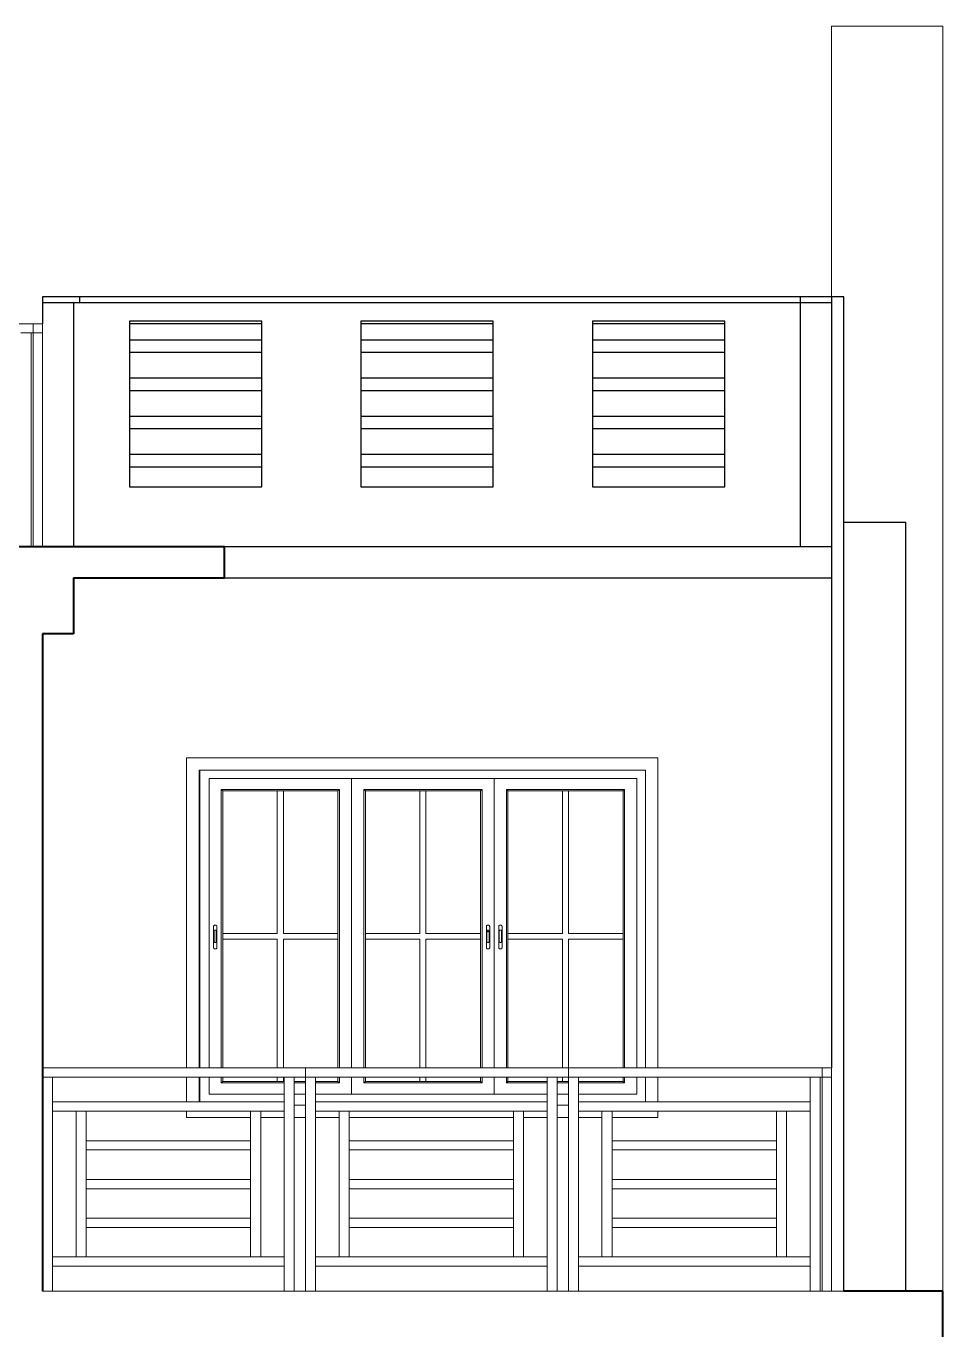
# Model space of a CAD drawing. Header units: inches. Extents: x 135267 to 147066, y -21506 to -19082.
# Drawn here: x 138308 to 138455.9, y -20258.6 to -20048.3 of the extents above; entities that cross this region are included whole.
import ezdxf

# ---------------------------------------------------------------- set-up
doc = ezdxf.new("R2010")
doc.units = ezdxf.units.IN
doc.header["$LTSCALE"] = 0.5
doc.header["$MEASUREMENT"] = 0
for name, color, linetype, lineweight in [('HACTH', 253, 'Continuous', 9), ('PARAPET', 50, 'Continuous', 13), ('wall', 1, 'Continuous', 40), ('wall light', 6, 'Continuous', 25), ('window', 4, 'Continuous', 13)]:
    doc.layers.add(name, color=color, linetype=linetype, lineweight=lineweight)

msp = doc.modelspace()

# ---------------------------------------------------------------- linework, layer by layer
at = {"layer": 'HACTH'}
msp.add_line((138395.52, -20252.29), (138395.52, -20216.29), dxfattribs=at)
at = {"layer": 'PARAPET'}
for p, q in [((138455.93, -20048.29), (138437.93, -20048.29)), ((138437.93, -20091.94), (138437.93, -20048.29)), ((138455.93, -20048.29), (138455.93, -20252.29)), ((138309.2, -20096.29), (138267.68, -20096.29)), ((138309.2, -20096.29), (138310.7, -20096.29)), ((138309.2, -20132.29), (138309.2, -20096.29)), ((138310.7, -20096.29), (138310.7, -20097.79)), ((138308.86, -20097.79), (138307.21, -20097.79)), ((138308.86, -20132.29), (138308.86, -20097.79)), ((138308.86, -20097.79), (138309.2, -20097.79)), ((138309.2, -20097.79), (138310.7, -20097.79)), ((138310.7, -20097.79), (138310.7, -20132.29)), ((138310.7, -20217.79), (138310.7, -20216.29)), ((138349.54, -20216.29), (138310.7, -20216.29)), ((138353.11, -20216.29), (138349.54, -20216.29)), ((138353.11, -20252.29), (138353.11, -20216.29)), ((138358.34, -20216.29), (138353.11, -20216.29)), ((138394.56, -20216.29), (138358.34, -20216.29)), ((138395.52, -20216.29), (138394.56, -20216.29)), ((138395.54, -20216.29), (138395.52, -20216.29)), ((138409.93, -20216.29), (138395.54, -20216.29)), ((138436.43, -20216.29), (138409.93, -20216.29)), ((138436.43, -20216.29), (138436.43, -20217.79)), ((138437.93, -20216.29), (138436.43, -20216.29)), ((138437.93, -20216.29), (138437.93, -20217.79)), ((138312.32, -20217.79), (138310.7, -20217.79)), ((138310.7, -20252.29), (138310.7, -20217.79)), ((138312.32, -20252.29), (138312.32, -20217.79)), ((138312.32, -20217.79), (138333.93, -20217.79)), ((138333.93, -20217.79), (138353.11, -20217.79)), ((138349.67, -20252.29), (138349.67, -20217.79)), ((138351.29, -20252.29), (138351.29, -20217.79)), ((138354.73, -20217.79), (138353.11, -20217.79)), ((138354.73, -20252.29), (138354.73, -20217.79)), ((138354.73, -20217.79), (138358.34, -20217.79)), ((138358.34, -20217.79), (138395.52, -20217.79)), ((138392.08, -20252.29), (138392.08, -20217.79)), ((138393.7, -20252.29), (138393.7, -20217.79)), ((138397.14, -20217.79), (138395.52, -20217.79)), ((138397.14, -20252.29), (138397.14, -20217.79)), ((138397.14, -20217.79), (138404.34, -20217.79)), ((138404.34, -20217.79), (138436.11, -20217.79)), ((138434.49, -20252.29), (138434.49, -20217.79)), ((138436.11, -20252.29), (138436.11, -20217.79)), ((138436.11, -20217.79), (138436.43, -20217.79)), ((138436.43, -20217.79), (138437.93, -20217.79)), ((138436.43, -20252.29), (138436.43, -20217.79)), ((138437.93, -20217.79), (138437.93, -20252.29)), ((138354.73, -20220.52), (138360.55, -20220.52)), ((138383.55, -20220.52), (138360.55, -20220.52)), ((138383.55, -20220.52), (138392.08, -20220.52)), ((138349.67, -20221.79), (138312.32, -20221.79)), ((138312.32, -20223.29), (138345.88, -20223.29)), ((138316.11, -20246.79), (138316.11, -20223.29)), ((138317.74, -20246.79), (138317.74, -20223.29)), ((138344.26, -20246.79), (138344.26, -20223.29)), ((138345.88, -20223.29), (138349.67, -20223.29)), ((138345.88, -20246.79), (138345.88, -20223.29)), ((138392.08, -20221.79), (138354.73, -20221.79)), ((138354.73, -20223.29), (138388.29, -20223.29)), ((138358.52, -20246.79), (138358.52, -20223.29)), ((138360.15, -20246.79), (138360.15, -20223.29)), ((138386.67, -20246.79), (138386.67, -20223.29)), ((138388.29, -20223.29), (138392.08, -20223.29)), ((138388.29, -20246.79), (138388.29, -20223.29)), ((138434.49, -20221.79), (138397.14, -20221.79)), ((138397.14, -20223.29), (138430.7, -20223.29)), ((138400.93, -20246.79), (138400.93, -20223.29)), ((138402.56, -20246.79), (138402.56, -20223.29)), ((138429.08, -20246.79), (138429.08, -20223.29)), ((138430.7, -20246.79), (138430.7, -20223.29)), ((138430.7, -20223.29), (138434.49, -20223.29)), ((138344.26, -20228.04), (138317.74, -20228.04)), ((138317.74, -20229.54), (138344.26, -20229.54)), ((138386.67, -20228.04), (138360.15, -20228.04)), ((138360.15, -20229.54), (138386.67, -20229.54)), ((138429.08, -20228.04), (138402.56, -20228.04)), ((138402.56, -20229.54), (138429.08, -20229.54)), ((138344.26, -20234.29), (138317.74, -20234.29)), ((138317.74, -20235.79), (138344.26, -20235.79)), ((138386.67, -20234.29), (138360.15, -20234.29)), ((138360.15, -20235.79), (138386.67, -20235.79)), ((138429.08, -20234.29), (138402.56, -20234.29)), ((138402.56, -20235.79), (138429.08, -20235.79)), ((138344.26, -20240.54), (138317.74, -20240.54)), ((138317.74, -20242.04), (138344.26, -20242.04)), ((138386.67, -20240.54), (138360.15, -20240.54)), ((138360.15, -20242.04), (138386.67, -20242.04)), ((138429.08, -20240.54), (138402.56, -20240.54)), ((138402.56, -20242.04), (138429.08, -20242.04)), ((138345.88, -20246.79), (138312.32, -20246.79)), ((138312.32, -20248.29), (138349.67, -20248.29)), ((138349.67, -20246.79), (138345.88, -20246.79)), ((138388.29, -20246.79), (138354.73, -20246.79)), ((138354.73, -20248.29), (138392.08, -20248.29)), ((138392.08, -20246.79), (138388.29, -20246.79)), ((138430.7, -20246.79), (138397.14, -20246.79)), ((138397.14, -20248.29), (138434.49, -20248.29)), ((138434.49, -20246.79), (138430.7, -20246.79)), ((138310.7, -20252.29), (138397.14, -20252.29)), ((138397.14, -20252.29), (138434.49, -20252.29)), ((138436.11, -20252.29), (138434.49, -20252.29)), ((138436.43, -20252.29), (138436.11, -20252.29)), ((138437.93, -20252.29), (138436.43, -20252.29)), ((138439.93, -20252.29), (138437.93, -20252.29))]:
    msp.add_line(p, q, dxfattribs=at)
at = {"layer": 'wall'}
for p, q in [((138315.7, -20137.29), (138340.06, -20137.29)), ((138315.7, -20137.29), (138315.7, -20146.29)), ((138315.7, -20146.29), (138310.7, -20146.29)), ((138310.7, -20146.29), (138310.7, -20252.29)), ((138455.93, -20252.29), (138439.93, -20252.29)), ((138455.93, -20266.29), (138455.93, -20252.29))]:
    msp.add_line(p, q, dxfattribs=at)
msp.add_lwpolyline([(138340.06, -20137.29), (138340.06, -20132.29), (138139.58, -20132.29), (138138.62, -20132.29), (138134.52, -20132.29), (138131.15, -20132.29)], dxfattribs=at)
at = {"layer": 'wall light'}
for p, q in [((138310.7, -20091.94), (138310.7, -20096.29)), ((138439.93, -20091.94), (138310.7, -20091.94)), ((138437.93, -20092.94), (138310.7, -20092.94)), ((138315.7, -20092.94), (138315.7, -20132.29)), ((138316.7, -20092.94), (138316.7, -20091.94)), ((138432.93, -20132.29), (138432.93, -20091.94)), ((138437.93, -20091.94), (138437.93, -20132.29)), ((138439.93, -20252.29), (138439.93, -20091.94)), ((138346.05, -20095.9), (138324.71, -20095.9)), ((138324.71, -20095.9), (138324.71, -20122.62)), ((138346.05, -20096.29), (138324.71, -20096.29)), ((138346.05, -20122.62), (138346.05, -20095.9)), ((138383.39, -20095.9), (138362.05, -20095.9)), ((138362.05, -20095.9), (138362.05, -20122.62)), ((138383.39, -20096.29), (138362.05, -20096.29)), ((138383.39, -20122.62), (138383.39, -20095.9)), ((138420.73, -20095.9), (138399.39, -20095.9)), ((138399.39, -20095.9), (138399.39, -20122.62)), ((138420.73, -20096.29), (138399.39, -20096.29)), ((138420.73, -20122.62), (138420.73, -20095.9)), ((138346.05, -20098.95), (138324.71, -20098.95)), ((138383.39, -20098.95), (138362.05, -20098.95)), ((138420.73, -20098.95), (138399.39, -20098.95)), ((138346.05, -20100.95), (138324.71, -20100.95)), ((138383.39, -20100.95), (138362.05, -20100.95)), ((138420.73, -20100.95), (138399.39, -20100.95)), ((138346.05, -20105.1), (138324.71, -20105.1)), ((138383.39, -20105.1), (138362.05, -20105.1)), ((138420.73, -20105.1), (138399.39, -20105.1)), ((138346.05, -20107.1), (138324.71, -20107.1)), ((138383.39, -20107.1), (138362.05, -20107.1)), ((138420.73, -20107.1), (138399.39, -20107.1)), ((138346.05, -20111.25), (138324.71, -20111.25)), ((138383.39, -20111.25), (138362.05, -20111.25)), ((138420.73, -20111.25), (138399.39, -20111.25)), ((138346.05, -20113.25), (138324.71, -20113.25)), ((138383.39, -20113.25), (138362.05, -20113.25)), ((138420.73, -20113.25), (138399.39, -20113.25)), ((138346.05, -20117.41), (138324.71, -20117.41)), ((138383.39, -20117.41), (138362.05, -20117.41)), ((138420.73, -20117.41), (138399.39, -20117.41)), ((138346.05, -20119.41), (138324.71, -20119.41)), ((138383.39, -20119.41), (138362.05, -20119.41)), ((138420.73, -20119.41), (138399.39, -20119.41)), ((138324.71, -20122.62), (138346.05, -20122.62)), ((138362.05, -20122.62), (138383.39, -20122.62)), ((138399.39, -20122.62), (138420.73, -20122.62)), ((138439.93, -20128.29), (138449.93, -20128.29)), ((138449.93, -20252.29), (138449.93, -20128.29)), ((138437.93, -20132.29), (138437.93, -20137.29)), ((138340.06, -20137.29), (138437.93, -20137.29)), ((138437.93, -20137.29), (138437.93, -20216.29))]:
    msp.add_line(p, q, dxfattribs=at)
msp.add_lwpolyline([(138437.93, -20132.29), (138340.06, -20132.29)], dxfattribs=at)
at = {"layer": 'window'}
for p, q in [((138409.93, -20166.29), (138333.93, -20166.29)), ((138333.93, -20166.29), (138333.93, -20216.29)), ((138409.93, -20216.29), (138409.93, -20166.29)), ((138335.93, -20168.29), (138335.93, -20216.29)), ((138407.93, -20168.29), (138335.93, -20168.29)), ((138336.05, -20168.29), (138336.05, -20216.29)), ((138407.93, -20168.29), (138407.93, -20216.29)), ((138337.55, -20216.29), (138337.55, -20169.63)), ((138406.55, -20169.63), (138337.55, -20169.63)), ((138360.55, -20169.63), (138360.55, -20216.29)), ((138383.55, -20169.63), (138383.55, -20216.29)), ((138406.55, -20169.63), (138406.55, -20216.29)), ((138339.51, -20216.29), (138339.51, -20171.43)), ((138339.51, -20171.43), (138358.58, -20171.43)), ((138339.76, -20171.65), (138339.51, -20171.43)), ((138339.76, -20216.29), (138339.76, -20171.65)), ((138358.34, -20171.65), (138339.76, -20171.65)), ((138348.56, -20171.65), (138348.56, -20194.62)), ((138349.54, -20171.65), (138349.54, -20194.62)), ((138358.34, -20171.65), (138358.58, -20171.43)), ((138358.34, -20171.65), (138358.34, -20216.29)), ((138358.58, -20171.43), (138358.58, -20216.29)), ((138381.58, -20171.43), (138362.51, -20171.43)), ((138362.51, -20171.43), (138362.51, -20216.29)), ((138362.76, -20171.65), (138362.51, -20171.43)), ((138362.76, -20171.65), (138362.76, -20216.29)), ((138362.76, -20171.65), (138381.34, -20171.65)), ((138371.56, -20171.65), (138371.56, -20194.62)), ((138372.54, -20171.65), (138372.54, -20194.62)), ((138381.34, -20171.65), (138381.58, -20171.43)), ((138381.34, -20216.29), (138381.34, -20171.65)), ((138381.58, -20216.29), (138381.58, -20171.43)), ((138385.51, -20216.29), (138385.51, -20171.43)), ((138385.51, -20171.43), (138404.58, -20171.43)), ((138385.76, -20171.65), (138385.51, -20171.43)), ((138385.76, -20216.29), (138385.76, -20171.65)), ((138404.34, -20171.65), (138385.76, -20171.65)), ((138394.56, -20171.65), (138394.56, -20194.62)), ((138395.54, -20171.65), (138395.54, -20194.62)), ((138404.34, -20171.65), (138404.58, -20171.43)), ((138404.34, -20171.65), (138404.34, -20216.29)), ((138404.58, -20171.43), (138404.58, -20216.29)), ((138338.27, -20193.47), (138338.28, -20193.44)), ((138338.27, -20193.51), (138338.28, -20193.44)), ((138338.27, -20193.51), (138338.27, -20193.47)), ((138338.27, -20196.9), (138338.27, -20193.51)), ((138338.28, -20193.44), (138338.3, -20193.41)), ((138338.3, -20193.41), (138338.32, -20193.38)), ((138338.35, -20193.35), (138338.32, -20193.38)), ((138338.38, -20193.33), (138338.35, -20193.35)), ((138338.38, -20193.33), (138338.42, -20193.31)), ((138338.46, -20193.3), (138338.42, -20193.31)), ((138338.5, -20193.29), (138338.46, -20193.3)), ((138338.54, -20193.28), (138338.5, -20193.29)), ((138338.58, -20193.29), (138338.54, -20193.28)), ((138338.58, -20193.29), (138338.63, -20193.3)), ((138338.63, -20193.3), (138338.66, -20193.31)), ((138338.66, -20193.31), (138338.7, -20193.33)), ((138338.7, -20193.33), (138338.73, -20193.35)), ((138338.73, -20193.35), (138338.76, -20193.38)), ((138338.78, -20193.41), (138338.76, -20193.38)), ((138338.8, -20193.44), (138338.78, -20193.41)), ((138338.81, -20193.47), (138338.8, -20193.44)), ((138338.81, -20193.47), (138338.81, -20193.51)), ((138338.81, -20193.51), (138338.81, -20196.9)), ((138382.29, -20193.44), (138382.28, -20193.47)), ((138382.28, -20193.47), (138382.28, -20193.51)), ((138382.28, -20193.51), (138382.28, -20196.9)), ((138382.31, -20193.41), (138382.29, -20193.44)), ((138382.33, -20193.38), (138382.31, -20193.41)), ((138382.36, -20193.35), (138382.33, -20193.38)), ((138382.39, -20193.33), (138382.36, -20193.35)), ((138382.43, -20193.31), (138382.39, -20193.33)), ((138382.47, -20193.3), (138382.43, -20193.31)), ((138382.51, -20193.29), (138382.47, -20193.3)), ((138382.55, -20193.28), (138382.51, -20193.29)), ((138382.59, -20193.29), (138382.55, -20193.28)), ((138382.63, -20193.3), (138382.59, -20193.29)), ((138382.67, -20193.31), (138382.63, -20193.3)), ((138382.71, -20193.33), (138382.67, -20193.31)), ((138382.74, -20193.35), (138382.71, -20193.33)), ((138382.77, -20193.38), (138382.74, -20193.35)), ((138382.79, -20193.41), (138382.77, -20193.38)), ((138382.81, -20193.44), (138382.79, -20193.41)), ((138382.82, -20193.47), (138382.81, -20193.44)), ((138382.82, -20193.51), (138382.81, -20193.44)), ((138382.82, -20193.51), (138382.82, -20193.47)), ((138382.82, -20196.9), (138382.82, -20193.51)), ((138384.27, -20193.47), (138384.28, -20193.44)), ((138384.27, -20193.51), (138384.28, -20193.44)), ((138384.27, -20193.51), (138384.27, -20193.47)), ((138384.27, -20196.9), (138384.27, -20193.51)), ((138384.28, -20193.44), (138384.3, -20193.41)), ((138384.3, -20193.41), (138384.32, -20193.38)), ((138384.35, -20193.35), (138384.32, -20193.38)), ((138384.38, -20193.33), (138384.35, -20193.35)), ((138384.38, -20193.33), (138384.42, -20193.31)), ((138384.46, -20193.3), (138384.42, -20193.31)), ((138384.5, -20193.29), (138384.46, -20193.3)), ((138384.54, -20193.28), (138384.5, -20193.29)), ((138384.58, -20193.29), (138384.54, -20193.28)), ((138384.58, -20193.29), (138384.63, -20193.3)), ((138384.63, -20193.3), (138384.66, -20193.31)), ((138384.66, -20193.31), (138384.7, -20193.33)), ((138384.7, -20193.33), (138384.73, -20193.35)), ((138384.73, -20193.35), (138384.76, -20193.38)), ((138384.78, -20193.41), (138384.76, -20193.38)), ((138384.8, -20193.44), (138384.78, -20193.41)), ((138384.81, -20193.47), (138384.8, -20193.44)), ((138384.81, -20193.47), (138384.81, -20193.51)), ((138384.81, -20193.51), (138384.81, -20196.9)), ((138338.37, -20194.18), (138338.36, -20194.2)), ((138338.36, -20194.2), (138338.36, -20194.22)), ((138338.36, -20194.22), (138338.36, -20195.93)), ((138338.36, -20195.95), (138338.36, -20195.93)), ((138338.37, -20195.98), (138338.36, -20195.95)), ((138338.38, -20194.16), (138338.37, -20194.18)), ((138338.39, -20194.14), (138338.38, -20194.16)), ((138338.41, -20194.12), (138338.39, -20194.14)), ((138338.43, -20194.1), (138338.41, -20194.12)), ((138338.46, -20194.09), (138338.43, -20194.1)), ((138338.49, -20194.08), (138338.46, -20194.09)), ((138338.51, -20194.08), (138338.49, -20194.08)), ((138338.54, -20194.08), (138338.51, -20194.08)), ((138338.57, -20194.08), (138338.54, -20194.08)), ((138338.6, -20194.08), (138338.57, -20194.08)), ((138338.62, -20194.09), (138338.6, -20194.08)), ((138338.65, -20194.1), (138338.62, -20194.09)), ((138338.67, -20194.12), (138338.65, -20194.1)), ((138338.69, -20194.14), (138338.67, -20194.12)), ((138338.7, -20194.16), (138338.69, -20194.14)), ((138338.71, -20194.18), (138338.7, -20194.16)), ((138338.72, -20194.2), (138338.71, -20194.18)), ((138338.72, -20195.95), (138338.71, -20195.98)), ((138338.72, -20194.22), (138338.72, -20194.2)), ((138338.72, -20195.93), (138338.72, -20194.22)), ((138338.72, -20195.93), (138338.72, -20195.95)), ((138339.76, -20194.62), (138348.56, -20194.62)), ((138339.76, -20195.52), (138348.56, -20195.52)), ((138348.56, -20195.52), (138348.56, -20216.29)), ((138349.54, -20194.62), (138358.34, -20194.62)), ((138349.54, -20195.52), (138358.34, -20195.52)), ((138349.54, -20195.52), (138349.54, -20216.29)), ((138371.56, -20194.62), (138362.76, -20194.62)), ((138371.56, -20195.52), (138362.76, -20195.52)), ((138371.56, -20195.52), (138371.56, -20216.29)), ((138381.34, -20194.62), (138372.54, -20194.62)), ((138372.54, -20195.52), (138372.54, -20216.29)), ((138381.34, -20195.52), (138372.54, -20195.52)), ((138382.37, -20194.2), (138382.38, -20194.18)), ((138382.37, -20194.22), (138382.37, -20194.2)), ((138382.37, -20194.47), (138382.37, -20194.22)), ((138382.37, -20194.45), (138382.38, -20194.43)), ((138382.37, -20194.47), (138382.37, -20194.45)), ((138382.37, -20195.93), (138382.37, -20194.47)), ((138382.37, -20195.93), (138382.37, -20195.95)), ((138382.37, -20195.95), (138382.38, -20195.98)), ((138382.38, -20194.18), (138382.39, -20194.16)), ((138382.38, -20194.43), (138382.39, -20194.41)), ((138382.39, -20194.16), (138382.4, -20194.14)), ((138382.39, -20194.41), (138382.4, -20194.39)), ((138382.4, -20194.14), (138382.42, -20194.12)), ((138382.4, -20194.39), (138382.42, -20194.37)), ((138382.42, -20194.12), (138382.44, -20194.1)), ((138382.42, -20194.37), (138382.44, -20194.35)), ((138382.44, -20194.1), (138382.47, -20194.09)), ((138382.44, -20194.35), (138382.47, -20194.34)), ((138382.47, -20194.09), (138382.49, -20194.08)), ((138382.47, -20194.34), (138382.49, -20194.33)), ((138382.49, -20194.08), (138382.52, -20194.08)), ((138382.49, -20194.33), (138382.52, -20194.33)), ((138382.52, -20194.08), (138382.55, -20194.08)), ((138382.52, -20194.33), (138382.55, -20194.32)), ((138382.55, -20194.08), (138382.58, -20194.08)), ((138382.55, -20194.32), (138382.58, -20194.33)), ((138382.58, -20194.08), (138382.61, -20194.08)), ((138382.58, -20194.33), (138382.61, -20194.33)), ((138382.61, -20194.08), (138382.63, -20194.09)), ((138382.61, -20194.33), (138382.63, -20194.34)), ((138382.63, -20194.09), (138382.66, -20194.1)), ((138382.63, -20194.34), (138382.66, -20194.35)), ((138382.66, -20194.1), (138382.68, -20194.12)), ((138382.66, -20194.35), (138382.68, -20194.37)), ((138382.68, -20194.12), (138382.7, -20194.14)), ((138382.68, -20194.37), (138382.7, -20194.39)), ((138382.7, -20194.14), (138382.71, -20194.16)), ((138382.7, -20194.39), (138382.71, -20194.41)), ((138382.71, -20194.16), (138382.72, -20194.18)), ((138382.71, -20194.41), (138382.72, -20194.43)), ((138382.72, -20194.18), (138382.73, -20194.2)), ((138382.72, -20194.43), (138382.73, -20194.45)), ((138382.72, -20195.98), (138382.73, -20195.95)), ((138382.73, -20194.2), (138382.73, -20194.22)), ((138382.73, -20195.93), (138382.73, -20194.22)), ((138382.73, -20194.45), (138382.73, -20194.47)), ((138382.73, -20195.95), (138382.73, -20195.93)), ((138384.37, -20194.18), (138384.36, -20194.2)), ((138384.36, -20194.2), (138384.36, -20194.22)), ((138384.36, -20194.22), (138384.36, -20195.93)), ((138384.36, -20195.95), (138384.36, -20195.93)), ((138384.37, -20195.98), (138384.36, -20195.95)), ((138384.38, -20194.16), (138384.37, -20194.18)), ((138384.39, -20194.14), (138384.38, -20194.16)), ((138384.41, -20194.12), (138384.39, -20194.14)), ((138384.43, -20194.1), (138384.41, -20194.12)), ((138384.46, -20194.09), (138384.43, -20194.1)), ((138384.49, -20194.08), (138384.46, -20194.09)), ((138384.51, -20194.08), (138384.49, -20194.08)), ((138384.54, -20194.08), (138384.51, -20194.08)), ((138384.57, -20194.08), (138384.54, -20194.08)), ((138384.6, -20194.08), (138384.57, -20194.08)), ((138384.62, -20194.09), (138384.6, -20194.08)), ((138384.65, -20194.1), (138384.62, -20194.09)), ((138384.67, -20194.12), (138384.65, -20194.1)), ((138384.69, -20194.14), (138384.67, -20194.12)), ((138384.7, -20194.16), (138384.69, -20194.14)), ((138384.71, -20194.18), (138384.7, -20194.16)), ((138384.72, -20194.2), (138384.71, -20194.18)), ((138384.72, -20195.95), (138384.71, -20195.98)), ((138384.72, -20194.22), (138384.72, -20194.2)), ((138384.72, -20195.93), (138384.72, -20194.22)), ((138384.72, -20195.93), (138384.72, -20195.95)), ((138385.76, -20194.62), (138394.56, -20194.62)), ((138385.76, -20195.52), (138394.56, -20195.52)), ((138394.56, -20195.52), (138394.56, -20216.29)), ((138395.54, -20194.62), (138404.34, -20194.62)), ((138395.54, -20195.52), (138404.34, -20195.52)), ((138395.54, -20195.52), (138395.54, -20216.29)), ((138338.27, -20196.93), (138338.27, -20196.9)), ((138338.28, -20196.97), (138338.27, -20196.93)), ((138338.28, -20196.97), (138338.3, -20197)), ((138338.3, -20197), (138338.32, -20197.03)), ((138338.32, -20197.03), (138338.35, -20197.05)), ((138338.38, -20197.08), (138338.35, -20197.05)), ((138338.38, -20196), (138338.37, -20195.98)), ((138338.39, -20196.02), (138338.38, -20196)), ((138338.42, -20197.09), (138338.38, -20197.08)), ((138338.41, -20196.04), (138338.39, -20196.02)), ((138338.43, -20196.05), (138338.41, -20196.04)), ((138338.42, -20197.09), (138338.46, -20197.11)), ((138338.46, -20196.06), (138338.43, -20196.05)), ((138338.49, -20196.07), (138338.46, -20196.06)), ((138338.5, -20197.12), (138338.46, -20197.11)), ((138338.51, -20196.08), (138338.49, -20196.07)), ((138338.54, -20197.12), (138338.5, -20197.12)), ((138338.54, -20196.08), (138338.51, -20196.08)), ((138338.57, -20196.08), (138338.54, -20196.08)), ((138338.54, -20197.12), (138338.58, -20197.12)), ((138338.6, -20196.07), (138338.57, -20196.08)), ((138338.58, -20197.12), (138338.63, -20197.11)), ((138338.62, -20196.06), (138338.6, -20196.07)), ((138338.65, -20196.05), (138338.62, -20196.06)), ((138338.66, -20197.09), (138338.63, -20197.11)), ((138338.67, -20196.04), (138338.65, -20196.05)), ((138338.7, -20197.08), (138338.66, -20197.09)), ((138338.69, -20196.02), (138338.67, -20196.04)), ((138338.7, -20196), (138338.69, -20196.02)), ((138338.71, -20195.98), (138338.7, -20196)), ((138338.7, -20197.08), (138338.73, -20197.05)), ((138338.73, -20197.05), (138338.76, -20197.03)), ((138338.76, -20197.03), (138338.78, -20197)), ((138338.8, -20196.97), (138338.78, -20197)), ((138338.81, -20196.9), (138338.8, -20196.97)), ((138338.81, -20196.93), (138338.8, -20196.97)), ((138338.81, -20196.93), (138338.81, -20196.9)), ((138382.28, -20196.93), (138382.28, -20196.9)), ((138382.28, -20196.9), (138382.29, -20196.97)), ((138382.28, -20196.93), (138382.29, -20196.97)), ((138382.29, -20196.97), (138382.31, -20197)), ((138382.31, -20197), (138382.33, -20197.03)), ((138382.33, -20197.03), (138382.36, -20197.05)), ((138382.36, -20197.05), (138382.39, -20197.08)), ((138382.38, -20195.98), (138382.39, -20196)), ((138382.39, -20196), (138382.4, -20196.02)), ((138382.39, -20197.08), (138382.43, -20197.09)), ((138382.4, -20196.02), (138382.42, -20196.04)), ((138382.42, -20196.04), (138382.44, -20196.05)), ((138382.43, -20197.09), (138382.47, -20197.11)), ((138382.44, -20196.05), (138382.47, -20196.06)), ((138382.47, -20196.06), (138382.49, -20196.07)), ((138382.47, -20197.11), (138382.51, -20197.12)), ((138382.49, -20196.07), (138382.52, -20196.08)), ((138382.51, -20197.12), (138382.55, -20197.12)), ((138382.52, -20196.08), (138382.55, -20196.08)), ((138382.55, -20196.08), (138382.58, -20196.08)), ((138382.55, -20197.12), (138382.59, -20197.12)), ((138382.58, -20196.08), (138382.61, -20196.07)), ((138382.59, -20197.12), (138382.63, -20197.11)), ((138382.61, -20196.07), (138382.63, -20196.06)), ((138382.63, -20196.06), (138382.66, -20196.05)), ((138382.63, -20197.11), (138382.67, -20197.09)), ((138382.66, -20196.05), (138382.68, -20196.04)), ((138382.67, -20197.09), (138382.71, -20197.08)), ((138382.68, -20196.04), (138382.7, -20196.02)), ((138382.7, -20196.02), (138382.71, -20196)), ((138382.71, -20196), (138382.72, -20195.98)), ((138382.71, -20197.08), (138382.74, -20197.05)), ((138382.74, -20197.05), (138382.77, -20197.03)), ((138382.77, -20197.03), (138382.79, -20197)), ((138382.79, -20197), (138382.81, -20196.97)), ((138382.81, -20196.97), (138382.82, -20196.93)), ((138382.82, -20196.93), (138382.82, -20196.9)), ((138384.27, -20196.93), (138384.27, -20196.9)), ((138384.28, -20196.97), (138384.27, -20196.93)), ((138384.28, -20196.97), (138384.3, -20197)), ((138384.3, -20197), (138384.32, -20197.03)), ((138384.32, -20197.03), (138384.35, -20197.05)), ((138384.38, -20197.08), (138384.35, -20197.05)), ((138384.38, -20196), (138384.37, -20195.98)), ((138384.39, -20196.02), (138384.38, -20196)), ((138384.42, -20197.09), (138384.38, -20197.08)), ((138384.41, -20196.04), (138384.39, -20196.02)), ((138384.43, -20196.05), (138384.41, -20196.04)), ((138384.42, -20197.09), (138384.46, -20197.11)), ((138384.46, -20196.06), (138384.43, -20196.05)), ((138384.49, -20196.07), (138384.46, -20196.06)), ((138384.5, -20197.12), (138384.46, -20197.11)), ((138384.51, -20196.08), (138384.49, -20196.07)), ((138384.54, -20197.12), (138384.5, -20197.12)), ((138384.54, -20196.08), (138384.51, -20196.08)), ((138384.57, -20196.08), (138384.54, -20196.08)), ((138384.54, -20197.12), (138384.58, -20197.12)), ((138384.6, -20196.07), (138384.57, -20196.08)), ((138384.58, -20197.12), (138384.63, -20197.11)), ((138384.62, -20196.06), (138384.6, -20196.07)), ((138384.65, -20196.05), (138384.62, -20196.06)), ((138384.66, -20197.09), (138384.63, -20197.11)), ((138384.67, -20196.04), (138384.65, -20196.05)), ((138384.7, -20197.08), (138384.66, -20197.09)), ((138384.69, -20196.02), (138384.67, -20196.04)), ((138384.7, -20196), (138384.69, -20196.02)), ((138384.71, -20195.98), (138384.7, -20196)), ((138384.7, -20197.08), (138384.73, -20197.05)), ((138384.73, -20197.05), (138384.76, -20197.03)), ((138384.76, -20197.03), (138384.78, -20197)), ((138384.8, -20196.97), (138384.78, -20197)), ((138384.81, -20196.9), (138384.8, -20196.97)), ((138384.81, -20196.93), (138384.8, -20196.97)), ((138384.81, -20196.93), (138384.81, -20196.9)), ((138333.93, -20217.79), (138333.93, -20221.79)), ((138335.93, -20217.79), (138335.93, -20221.79)), ((138336.05, -20217.79), (138336.05, -20221.79)), ((138337.55, -20220.52), (138337.55, -20217.79)), ((138339.51, -20218.72), (138339.51, -20217.79)), ((138339.51, -20218.72), (138339.76, -20218.49)), ((138349.67, -20218.72), (138339.51, -20218.72)), ((138339.76, -20218.49), (138339.76, -20217.79)), ((138349.67, -20218.49), (138339.76, -20218.49)), ((138348.56, -20217.79), (138348.56, -20218.49)), ((138349.54, -20217.79), (138349.54, -20218.49)), ((138353.11, -20218.49), (138351.29, -20218.49)), ((138353.11, -20218.72), (138351.29, -20218.72)), ((138358.34, -20218.49), (138354.73, -20218.49)), ((138358.58, -20218.72), (138354.73, -20218.72)), ((138358.34, -20217.79), (138358.34, -20218.49)), ((138358.34, -20218.49), (138358.58, -20218.72)), ((138358.58, -20217.79), (138358.58, -20218.72)), ((138360.55, -20217.79), (138360.55, -20220.52)), ((138362.51, -20217.79), (138362.51, -20218.72)), ((138362.76, -20218.49), (138362.51, -20218.72)), ((138362.51, -20218.72), (138381.58, -20218.72)), ((138362.76, -20217.79), (138362.76, -20218.49)), ((138362.76, -20218.49), (138381.34, -20218.49)), ((138371.56, -20217.79), (138371.56, -20218.49)), ((138372.54, -20217.79), (138372.54, -20218.49)), ((138381.34, -20218.49), (138381.34, -20217.79)), ((138381.58, -20218.72), (138381.34, -20218.49)), ((138381.58, -20218.72), (138381.58, -20217.79)), ((138383.55, -20217.79), (138383.55, -20220.52)), ((138385.51, -20218.72), (138385.51, -20217.79)), ((138385.51, -20218.72), (138385.76, -20218.49)), ((138392.08, -20218.72), (138385.51, -20218.72)), ((138385.76, -20218.49), (138385.76, -20217.79)), ((138392.08, -20218.49), (138385.76, -20218.49)), ((138395.52, -20218.49), (138393.7, -20218.49)), ((138395.52, -20218.72), (138393.7, -20218.72)), ((138394.56, -20217.79), (138394.56, -20218.49)), ((138404.34, -20218.49), (138397.14, -20218.49)), ((138404.58, -20218.72), (138397.14, -20218.72)), ((138404.34, -20217.79), (138404.34, -20218.49)), ((138404.34, -20218.49), (138404.58, -20218.72)), ((138404.58, -20217.79), (138404.58, -20218.72)), ((138406.55, -20217.79), (138406.55, -20220.52)), ((138407.93, -20217.79), (138407.93, -20221.79)), ((138409.93, -20221.79), (138409.93, -20217.79)), ((138349.67, -20220.52), (138337.55, -20220.52)), ((138353.11, -20220.52), (138351.29, -20220.52)), ((138395.52, -20220.52), (138393.7, -20220.52)), ((138406.55, -20220.52), (138397.14, -20220.52)), ((138333.93, -20223.29), (138333.93, -20224.29)), ((138353.11, -20222.29), (138351.29, -20222.29)), ((138395.52, -20222.29), (138393.7, -20222.29)), ((138409.93, -20224.29), (138409.93, -20223.29)), ((138333.93, -20224.29), (138344.26, -20224.29)), ((138345.88, -20224.29), (138349.67, -20224.29)), ((138351.29, -20224.29), (138353.11, -20224.29)), ((138354.73, -20224.29), (138358.52, -20224.29)), ((138360.15, -20224.29), (138386.67, -20224.29)), ((138388.29, -20224.29), (138392.08, -20224.29)), ((138393.7, -20224.29), (138395.52, -20224.29)), ((138397.14, -20224.29), (138400.93, -20224.29)), ((138402.56, -20224.29), (138409.93, -20224.29))]:
    msp.add_line(p, q, dxfattribs=at)

doc.saveas('drawing.dxf')
